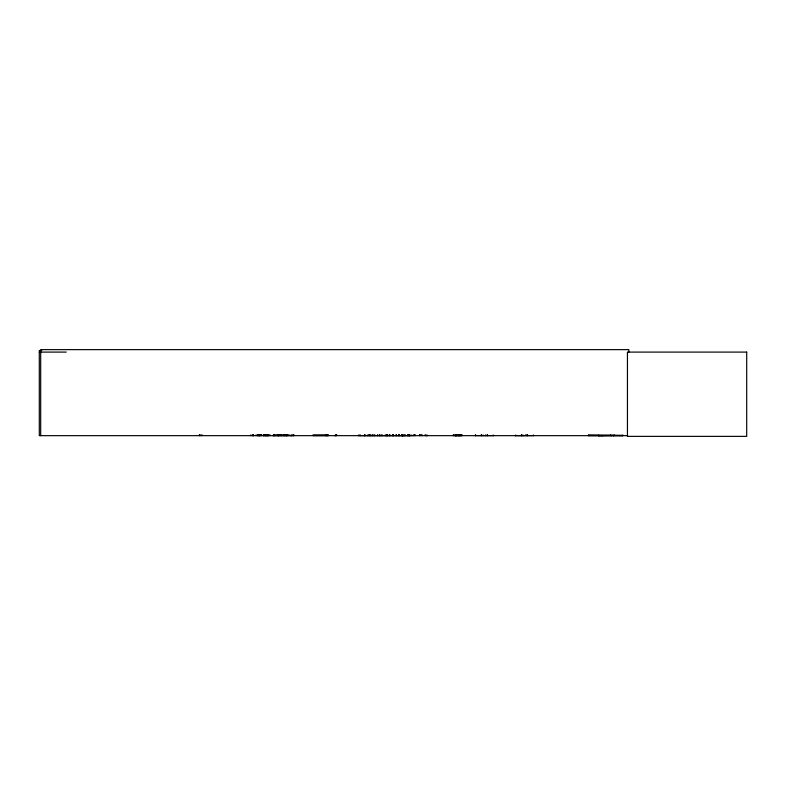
<?xml version="1.0" encoding="UTF-8"?>
<svg xmlns="http://www.w3.org/2000/svg" width="786" height="786" viewBox="0 0 786 786"><rect width="100%" height="100%" fill="white"/><g stroke="black" fill="none" stroke-linecap="round" stroke-linejoin="round"><path stroke-width="1.18" d="M371.149 435.631L371.149 434.963M395.82 435.631L395.82 434.963M396.331 435.631L396.341 434.963M408.455 435.631L408.465 434.963M408.975 435.631L408.975 434.963M588.586 435.1L588.567 435.66L622.905 435.591L588.567 435.1L588.576 435.64M588.567 435.356L622.905 435.326M622.905 435.631L622.885 435.1M259.242 435.552L259.262 435.022M368.791 435.591L368.86 434.609M369.037 435.552L369.125 434.963M515.272 435.66L533.714 435.591M272.762 435.66L292.215 435.591M280.622 435.572L280.592 434.963M412.591 435.66L414.369 435.022M334.571 435.591L335.082 435.572M614.21 435.454L598.234 435.64M601.477 435.64L602.204 435.66M610.634 435.287L610.614 434.992M613.748 435.64L613.296 435.64M613.984 435.64L614.18 434.992M475.108 435.572L493.618 435.591M475.392 435.572L475.442 435.022M389.551 435.572L389.62 435.022M359.919 435.572L359.988 435.022M374.647 435.572L374.716 435.022M381.898 435.572L381.967 435.022M273.96 435.572L274.029 435.022M281.005 435.572L281.083 435.022L281.152 435.66M598.392 435.454L599.404 435.621L598.431 435.287M611.095 435.66L611.518 435.64M407.384 435.572L407.472 435.022M409.182 435.572L409.27 435.022L409.359 435.66M413.122 435.572L413.2 435.022L413.289 435.66M41.756 350.517L39.3 350.517L39.3 435.66L627.601 435.66M39.3 352.099L66.26 352.099M273.489 435.11L289.228 435.11M312.946 435.11L328.676 435.11M273.459 435.316L289.258 435.336M312.907 435.336L328.705 435.316M312.926 435.611L328.695 435.611M420.156 435.022L422.504 435.572M327.29 435.572L327.202 435.022M427.692 435.572L426.051 435.572M422.043 435.572L421.954 435.022M392.538 435.572L392.469 435.022M377.811 435.572L377.742 435.022M283.834 435.572L283.766 435.022M398.915 435.572L398.846 435.022M483.223 435.572L483.164 435.022L483.115 435.66M533.389 435.552L533.321 434.963M403.316 435.66L403.1 435.022M409.064 435.572L409.064 434.963M398.63 435.572L398.63 434.963M396.419 435.572L396.419 434.963M628.829 352.099L628.829 349.632L40.685 349.632L40.685 435.66M527.544 434.786L527.544 435.66M527.19 434.786L527.19 435.66M523.054 434.963L523.054 435.66M521.806 434.786L521.806 435.66M521.452 434.786L521.452 435.66M515.675 434.963L515.675 435.66M493.205 434.963L493.205 435.66M487.487 434.786L487.487 435.66M487.133 434.786L487.133 435.66M485.581 434.963L485.581 435.66M481.563 434.786L481.563 435.66M481.209 434.786L481.209 435.66M475.501 434.963L475.501 435.66M462.05 434.963L462.05 435.66M461.755 434.963L461.755 435.66M461.529 434.963L461.441 435.66M460.92 434.963L460.92 435.66M460.851 434.963L460.832 435.66M460.38 434.963L460.38 435.66M460.085 434.963L460.085 435.66L459.977 434.963M459.869 434.963L459.82 435.66M459.564 435.66L459.486 434.963L459.388 435.66M459.122 434.963L459.181 435.66M458.857 434.963L458.867 435.66M458.631 434.963L458.631 435.66M458.376 434.963L458.376 435.66M458.14 434.963L458.14 435.66M457.698 434.963L457.698 435.66M457.491 434.963L457.491 435.66M456.941 434.963L456.941 435.66M456.587 434.963L456.587 435.66M456.342 434.963L456.47 435.66M456.302 434.963L456.302 435.66M456.018 434.963L456.018 435.66L455.88 434.963M455.742 434.963L455.782 435.66M455.634 434.963L455.615 435.66M455.477 434.963L455.379 435.66M455.33 434.963L455.31 435.66M455.074 434.963L455.074 435.66M454.279 434.963L454.279 435.66M453.394 434.963L453.394 435.66M453.227 434.963L453.227 435.66M427.044 434.963L427.044 435.66M425.874 434.963L425.874 435.66M425.088 434.786L425.039 435.66M421.866 434.963L421.866 435.66M420.068 434.963L420.068 435.66M419.606 434.786L419.547 435.66M415.293 434.786L415.254 435.66M414.458 434.963L414.458 435.66M411.186 434.963L411.275 435.66L358.504 435.631L358.514 434.963M409.82 434.786L409.879 435.66M407.561 434.963L407.561 435.66M405.163 434.786L405.095 435.66M404.721 434.786L404.662 435.66M402.511 434.786L402.452 435.66M402.353 434.786L402.373 435.66M402.245 434.786L402.245 435.66M401.892 434.609L401.931 435.66M401.567 434.786L401.567 435.66M399.435 434.609L399.435 435.66M398.787 434.963L398.787 435.66M393.54 434.786L393.54 435.66M393.236 434.786L393.236 435.66M392.391 434.963L392.391 435.66M390.023 434.963L390.023 435.66M389.679 434.963L389.679 435.66M387.744 434.786L387.744 435.66M387.498 434.786L387.498 435.66M386.457 434.786L386.457 435.66M386.152 434.786L386.152 435.66M385.15 434.963L385.15 435.66M382.045 434.963L382.045 435.66M380.915 434.963L380.915 435.66M379.697 434.786L379.697 435.66M379.442 434.786L379.442 435.66M377.663 434.963L377.663 435.66M374.794 434.963L374.794 435.66M373.016 434.786L373.016 435.66M372.76 434.786L372.76 435.66M370.412 434.963L370.412 435.66M369.813 434.786L369.813 435.66M367.308 434.963L367.308 435.66M365.048 434.786L365.058 435.66M364.714 435.66L364.616 434.786L364.606 435.66M360.067 434.963L360.067 435.66M336.693 434.786L336.703 435.66M335.995 434.609L335.995 435.66M327.035 434.963L327.114 435.66M326.721 434.609L326.721 435.66M325.669 434.786L325.669 435.66M293.866 434.609L293.866 435.66M292.697 434.786L292.697 435.66M291.645 434.963L291.645 435.66M290.948 434.963L290.948 435.66M287.077 434.786L287.077 435.66M286.831 434.786L286.831 435.66M286.291 434.786L286.291 435.66M286.045 434.786L286.045 435.66M284.601 434.963L284.601 435.66M283.697 434.963L283.697 435.66M278.922 434.786L278.922 435.66M278.676 434.786L278.676 435.66M278.244 434.786L278.244 435.66M277.989 434.786L277.989 435.66M274.108 434.963L274.108 435.66M273.341 434.963L273.341 435.66M270.158 434.963L270.158 435.66M269.637 434.963L269.637 435.66M268.488 434.963L268.488 435.66M268.193 434.963L268.193 435.66M268.085 434.963L268.085 435.66M267.928 434.963L267.987 435.66M267.495 434.963L267.495 435.66M267.23 434.963L267.289 435.66M266.975 434.963L266.975 435.66M266.483 434.963L266.483 435.66M266.248 434.963L266.248 435.66M266.081 434.963L266.1 435.66M265.806 434.963L265.806 435.66M265.599 434.963L265.599 435.66M265.275 434.963L265.275 435.66M264.695 434.963L264.695 435.66M264.41 434.963L264.401 435.66M263.988 434.963L263.988 435.66M263.693 434.963L263.723 435.66M263.467 434.963L263.487 435.66M263.182 434.963L263.182 435.66M261.453 434.609L261.453 435.66M260.795 434.786L260.795 435.66M260.264 434.786L260.264 435.66M259.724 434.609L259.724 435.66M259.577 434.963C260.146 435.808 258.063 436.083 258.781 434.963M259.429 434.963L259.351 435.66M259.075 434.963L259.075 435.66M258.466 434.963L258.466 435.66M257.857 434.963L257.857 435.66M257.405 434.963L257.405 435.66M257.11 434.963L257.11 435.66M255.961 434.963L255.961 435.66M253.613 434.963L253.613 435.66M253.485 434.963L253.485 435.66M253.23 434.963L253.23 435.66M252.502 434.963L252.502 435.66M252.1 434.963L252.1 435.66M250.646 434.963L250.646 435.66M201.874 434.609L201.874 435.66M200.135 434.609L200.135 435.66M199.408 434.609L199.408 435.66M525.893 435.483L525.942 434.963L525.893 435.483M746.7 352.099L627.444 352.099L627.444 436.368L746.7 436.368L746.7 352.099M402.953 435.66L402.953 434.786L402.884 435.66M335.337 435.66L335.337 434.963L335.249 435.66M293.424 435.66L293.424 434.963L293.375 435.66"/></g></svg>
